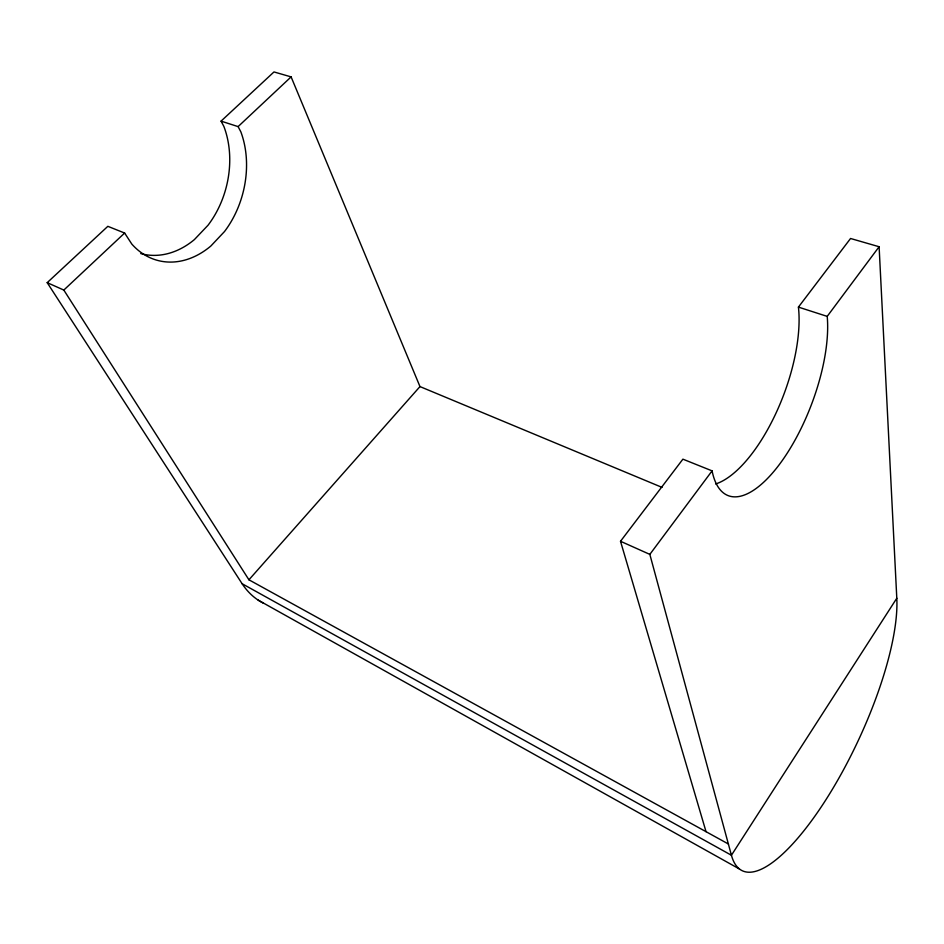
<?xml version="1.0" encoding="UTF-8"?>
<svg xmlns="http://www.w3.org/2000/svg" width="944" height="944" viewBox="0 0 944 944"><rect width="100%" height="100%" fill="white"/><g stroke="black" fill="none" stroke-linecap="round" stroke-linejoin="round"><path stroke-width="1.42" d="M715.646 483.977A112.655 46.586 -69.2 0 0 775.685 413.814A112.655 46.586 -69.2 0 0 798.423 307.107L850.556 238.49L879.112 246.738L896.8 598.236L731.423 855.252L242.112 583.722L47.2 282.657L107.84 226.324L124.632 233.038L131.818 244.083A86.423 65.136 -75.2 0 0 210.866 246.006L224.519 231.528A86.423 65.136 -75.2 0 0 240.862 131.889L238.1 126.614L221.061 121.127L273.984 71.945L291.106 76.889L419.974 386.58L662.039 487.387M896.8 598.236A166.864 49.749 -64.9 0 1 824.962 801.232A166.864 49.749 -64.9 0 1 731.423 855.252L649.838 554.388L712.083 470.867A114 45.111 -69 0 0 779.685 464.082A114 45.111 -69 0 0 827.204 316.382L879.112 246.738M706.029 831.676L620.515 541.278L682.901 459.162L712.083 470.867M728.473 844.042L248.933 579.805L419.974 386.58M47.2 282.657L63.826 290.068L124.632 233.038M238.1 126.614L291.106 76.889M798.423 307.107L827.204 316.382M620.515 541.278L649.838 554.388M258.16 600.113L739.435 869.011M63.826 290.068L248.933 579.805M221.061 121.127L223.858 126.378A85.668 65.431 -75.6 0 1 207.999 225.274L194.381 239.599A85.668 65.431 -75.6 0 1 140.774 253.594M263.199 603.063A134.473 82.871 -63.7 0 1 242.112 583.722"/></g></svg>
